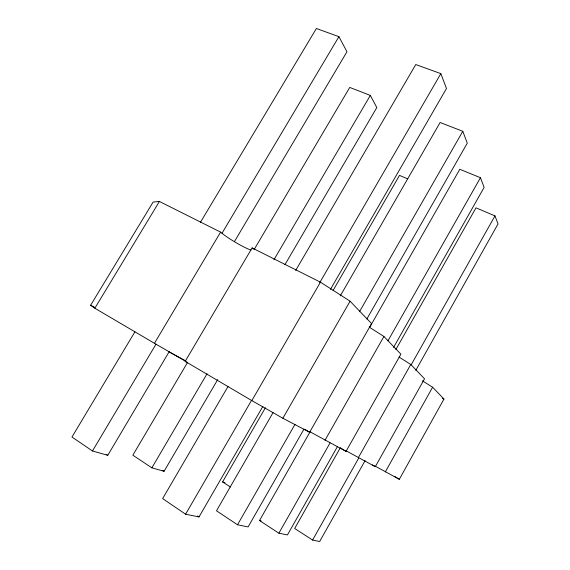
<?xml version="1.0" encoding="UTF-8"?>
<svg xmlns="http://www.w3.org/2000/svg" width="570" height="570" viewBox="0 0 570 570"><rect width="100%" height="100%" fill="white"/><g stroke="black" fill="none" stroke-linecap="round" stroke-linejoin="round"><path stroke-width="0.85" d="M374.754 465.925L399.328 479.292L443.966 399.05L432.616 387.222L422.413 380.838M385.299 471.946L432.616 387.222M345.327 450.4L375.295 466.702L424.529 378.793L410.785 364.472L399.036 357.062M358.281 457.781L410.785 364.472M340.461 447.514L294.676 528.49L312.595 540.061L358.665 458.159M411.234 364.729L494.974 215.88L475.993 207.829L395.844 349.567M365.121 460.581L319.67 541.5L312.595 540.061M415.779 370.379L498.038 223.924L494.974 215.88M309.638 431.59L346.033 451.362L400.902 354.17L383.931 336.478L369.21 327.123M310.322 431.426L259.521 520.531L278.88 533.192L330.037 442.968M387.963 340.81L480.446 177.705L459.791 169.283L369.695 327.301M337.305 446.83L287.444 534.938L278.88 533.192M393.542 347.458L484.13 187.38L480.446 177.705M324.971 440.325L383.931 336.478M303.96 429.139L248.114 526.929L237.519 524.77L216.493 510.791L273.08 412.552M366.859 319.001L467.293 143.134L462.783 131.292L440.126 122.5L340.269 295.887M309.624 432.274L371.583 323.61L350.087 301.209L320.454 282.171L252.111 247.914L185.157 361.373L251.84 400.61L282.863 418.252L309.624 432.274L305.313 429.566M282.863 418.252L350.087 301.209M237.519 524.77L294.989 424.386M359.463 311.769L462.783 131.292M228.014 386.489L162.635 498.6L185.599 514.197L199.023 516.933L262.898 406.346M330.429 289.425L446.488 88.478L440.845 73.637L415.765 64.538L295.68 270.451M230.465 487.029L222.571 481.935L265.399 407.728M333.058 290.508L399.506 175.389L407.472 178.766M185.599 514.197L251.562 400.339M319.756 282.635L440.845 73.637M251.84 400.61L320.454 282.171M187.566 362.42L132.853 455.188L151.869 467.828L164.075 471.297L217.704 379.599M284.907 264.708L376.813 107.566L370.322 95.411L349.738 87.431L254.106 249.589M151.869 467.828L207.017 373.813M273.935 259.735L370.322 95.411M134.94 331.783L71.963 437.04L92.475 450.97L107.766 455.309L169.354 351.398M234.405 241.652L346.973 51.735L338.929 36.672L316.393 28.5L200.441 222.314M220.604 232.125L159.422 201.459L153.13 202.044L90.651 305.207L94.841 308.228L154.441 343.297L220.604 232.125A20.57 2.48 30.8 0 0 250.9 250.08M92.475 450.97L156.009 344.166M222.015 233.215L338.929 36.672M94.841 308.228L159.422 201.459M259.521 520.531L261.138 520.902M222.571 481.935L224.908 482.626M442.405 398.459L443.966 399.05M187.024 362.349L187.687 362.62L187.124 362.192M185.157 361.373L186.404 362.021M169.661 352.253L185.877 360.981M90.651 305.207L94.492 307.301M154.441 343.297L185.392 361.102M394.319 476.256L399.328 479.292M372.338 464.885L375.295 466.702M341.06 448.276L346.033 451.362M162.635 470.343L164.075 471.297M106.326 454.34L107.766 455.309M197.576 515.95L199.023 516.933M252.111 247.914A20.57 2.48 30.8 0 1 253.222 249.04"/></g></svg>
